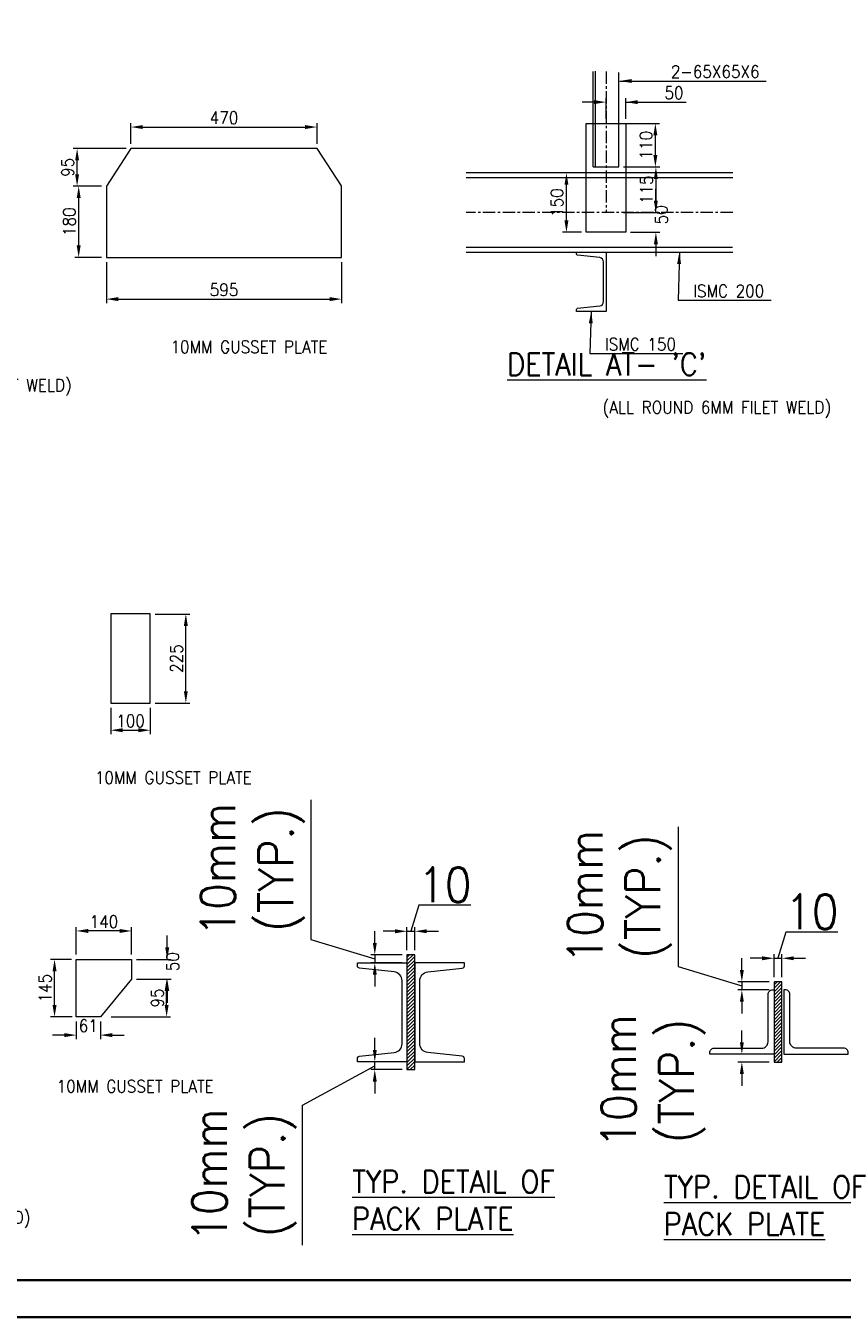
# Model space of a CAD drawing. Header units: millimetres. Extents: x 0 to 1124626, y -157535 to 82123.
# Drawn here: x 510300 to 518551, y 31350 to 44395 of the extents above; entities that cross this region are included whole.
import ezdxf

# ---------------------------------------------------------------- set-up
doc = ezdxf.new("R2010")
doc.units = ezdxf.units.MM
doc.header["$MEASUREMENT"] = 0
doc.linetypes.add('CENTER', pattern=[2, 1.25, -0.25, 0.25, -0.25])
for name, color, linetype, lineweight in [('CN', 253, 'Continuous', 15), ('Dim', 6, 'Continuous', 13), ('PLATE', 190, 'Continuous', 20), ('rSHEET', 2, 'Continuous', 30), ('STR. STEEL', 25, 'Continuous', 18), ('structure', 183, 'Continuous', 15), ('Text', 7, 'Continuous', 15), ('TITLE TEXT', 50, 'Continuous', 18)]:
    doc.layers.add(name, color=color, linetype=linetype, lineweight=lineweight)
doc.styles.add('style1', font='romans.shx', dxfattribs={"width": 0.9, "height": 300})
doc.dimstyles.new('4.0 DIM-1', dxfattribs={"dimscale": 40, "dimtxt": 125, "dimasz": 3, "dimexe": 1, "dimexo": 1.2, "dimgap": 0.8, "dimtad": 1, "dimdec": 0, "dimlfac": 0.25, "dimzin": 1, "dimdsep": 46, "dimtxsty": 'style1', "dimcen": 2, "dimclrd": 8, "dimclre": 8, "dimclrt": 7, "dimadec": 0, "dimazin": 0, "dimtfac": 1, "dimtdec": 0, "dimtofl": 0, "dimtmove": 1, "dimatfit": 3, "dimfxl": 1, "dimtolj": 1, "dimtzin": 0, "dimlwd": 9, "dimlwe": 9, "dimarcsym": 1})
doc.dimstyles.new('Copy of DIM-1', dxfattribs={"dimscale": 40, "dimtxt": 125, "dimasz": 3, "dimexe": 1, "dimexo": 1.2, "dimgap": 0.8, "dimtad": 1, "dimdec": 0, "dimzin": 1, "dimdsep": 46, "dimtxsty": 'style1', "dimcen": 2, "dimclrd": 8, "dimclre": 8, "dimclrt": 7, "dimadec": 0, "dimazin": 0, "dimtfac": 1, "dimtdec": 0, "dimtofl": 0, "dimtmove": 1, "dimatfit": 3, "dimfxl": 1, "dimtolj": 1, "dimtzin": 0, "dimlwd": 9, "dimlwe": 9, "dimarcsym": 1})

# ---------------------------------------------------------------- blocks, each defined once
blk = doc.blocks.new('*D704')
at = {"layer": 'DEFPOINTS', "color": 0, "ltscale": 20, "transparency": 16777216}
for p in [(511114, 42056), (513492, 42056), (513492, 41634)]:
    blk.add_point(p, dxfattribs=at)
at = {"layer": 'Dim', "color": 8, "lineweight": 9, "ltscale": 20, "transparency": 16777216}
for p, q in [((511114, 42008), (511114, 41594)), ((513492, 42008), (513492, 41594)), ((511234, 41634), (513372, 41634))]:
    blk.add_line(p, q, dxfattribs=at)
at = {"layer": 'Dim', "color": 8, "ltscale": 20, "transparency": 16777216}
for points in [[(511234, 41654), (511234, 41614), (511114, 41634)], [(513372, 41614), (513372, 41654), (513492, 41634)]]:
    blk.add_solid(points, dxfattribs=at)
at = {"layer": 'Dim', "color": 7, "ltscale": 20, "transparency": 16777216, "insert": (512303, 41728), "char_height": 125, "attachment_point": 5, "style": 'style1'}
blk.add_mtext('\\A1;595', dxfattribs=at)
blk = doc.blocks.new('*D705')
at = {"layer": 'DEFPOINTS', "color": 0, "ltscale": 20, "transparency": 16777216}
for p in [(510834, 42775), (511114, 42775), (511114, 42056)]:
    blk.add_point(p, dxfattribs=at)
at = {"layer": 'Dim', "color": 8, "lineweight": 9, "ltscale": 20, "transparency": 16777216}
for p, q in [((511066, 42775), (510794, 42775)), ((510834, 42176), (510834, 42655)), ((511066, 42056), (510794, 42056))]:
    blk.add_line(p, q, dxfattribs=at)
at = {"layer": 'Dim', "color": 8, "ltscale": 20, "transparency": 16777216}
for points in [[(510854, 42655), (510814, 42655), (510834, 42775)], [(510814, 42176), (510854, 42176), (510834, 42056)]]:
    blk.add_solid(points, dxfattribs=at)
at = {"layer": 'Dim', "color": 7, "ltscale": 20, "transparency": 16777216, "insert": (510739, 42416), "char_height": 125, "attachment_point": 5, "rotation": 90, "style": 'style1'}
blk.add_mtext('\\A1;180', dxfattribs=at)
blk = doc.blocks.new('*D706')
at = {"layer": 'DEFPOINTS', "color": 0, "ltscale": 20, "transparency": 16777216}
for p in [(510818, 43155), (511362, 43155), (511114, 42775)]:
    blk.add_point(p, dxfattribs=at)
at = {"layer": 'Dim', "color": 8, "lineweight": 9, "ltscale": 20, "transparency": 16777216}
for p, q in [((511314, 43155), (510778, 43155)), ((510818, 42895), (510818, 43035)), ((511066, 42775), (510778, 42775))]:
    blk.add_line(p, q, dxfattribs=at)
at = {"layer": 'Dim', "color": 8, "ltscale": 20, "transparency": 16777216}
for points in [[(510838, 43035), (510798, 43035), (510818, 43155)], [(510798, 42895), (510838, 42895), (510818, 42775)]]:
    blk.add_solid(points, dxfattribs=at)
at = {"layer": 'Dim', "color": 7, "ltscale": 20, "transparency": 16777216, "insert": (510723, 42965), "char_height": 125, "attachment_point": 5, "rotation": 90, "style": 'style1'}
blk.add_mtext('\\A1;95', dxfattribs=at)
blk = doc.blocks.new('*D707')
at = {"layer": 'DEFPOINTS', "color": 0, "ltscale": 20, "transparency": 16777216}
for p in [(513243, 43372), (511362, 43155), (513243, 43155)]:
    blk.add_point(p, dxfattribs=at)
at = {"layer": 'Dim', "color": 8, "lineweight": 9, "ltscale": 20, "transparency": 16777216}
for p, q in [((511362, 43203), (511362, 43412)), ((511482, 43372), (513123, 43372)), ((513243, 43203), (513243, 43412))]:
    blk.add_line(p, q, dxfattribs=at)
at = {"layer": 'Dim', "color": 8, "ltscale": 20, "transparency": 16777216}
for points in [[(511482, 43392), (511482, 43352), (511362, 43372)], [(513123, 43352), (513123, 43392), (513243, 43372)]]:
    blk.add_solid(points, dxfattribs=at)
at = {"layer": 'Dim', "color": 7, "ltscale": 20, "transparency": 16777216, "insert": (512303, 43466), "char_height": 125, "attachment_point": 5, "style": 'style1'}
blk.add_mtext('\\A1;470', dxfattribs=at)
blk = doc.blocks.new('*D720')
at = {"layer": 'DEFPOINTS', "color": 0, "ltscale": 20, "transparency": 16777216}
for p in [(516294, 43408), (516663, 43408), (516294, 42969)]:
    blk.add_point(p, dxfattribs=at)
at = {"layer": 'Dim', "color": 8, "lineweight": 9, "ltscale": 20, "transparency": 16777216}
for p, q in [((516342, 43408), (516703, 43408)), ((516663, 43089), (516663, 43288)), ((516342, 42969), (516703, 42969))]:
    blk.add_line(p, q, dxfattribs=at)
at = {"layer": 'Dim', "color": 8, "ltscale": 20, "transparency": 16777216}
for points in [[(516683, 43288), (516643, 43288), (516663, 43408)], [(516643, 43089), (516683, 43089), (516663, 42969)]]:
    blk.add_solid(points, dxfattribs=at)
at = {"layer": 'Dim', "color": 7, "ltscale": 20, "transparency": 16777216, "insert": (516569, 43189), "char_height": 125, "attachment_point": 5, "rotation": 90, "style": 'style1'}
blk.add_mtext('\\A1;110', dxfattribs=at)
blk = doc.blocks.new('*D721')
at = {"layer": 'DEFPOINTS', "color": 0, "ltscale": 20, "transparency": 16777216}
for p in [(516294, 42969), (516294, 42509), (516668, 42509)]:
    blk.add_point(p, dxfattribs=at)
at = {"layer": 'Dim', "color": 8, "lineweight": 9, "ltscale": 20, "transparency": 16777216}
for p, q in [((516342, 42969), (516708, 42969)), ((516668, 42849), (516668, 42629)), ((516342, 42509), (516708, 42509))]:
    blk.add_line(p, q, dxfattribs=at)
at = {"layer": 'Dim', "color": 8, "ltscale": 20, "transparency": 16777216}
for points in [[(516688, 42849), (516648, 42849), (516668, 42969)], [(516648, 42629), (516688, 42629), (516668, 42509)]]:
    blk.add_solid(points, dxfattribs=at)
at = {"layer": 'Dim', "color": 7, "ltscale": 20, "transparency": 16777216, "insert": (516573, 42739), "char_height": 125, "attachment_point": 5, "rotation": 90, "style": 'style1'}
blk.add_mtext('\\A1;115', dxfattribs=at)
blk = doc.blocks.new('*D722')
at = {"layer": 'DEFPOINTS', "color": 0, "ltscale": 20, "transparency": 16777216}
for p in [(516364, 42509), (516668, 42509), (516364, 42309)]:
    blk.add_point(p, dxfattribs=at)
at = {"layer": 'Dim', "color": 8, "lineweight": 9, "ltscale": 20, "transparency": 16777216}
for p, q in [((516668, 42629), (516668, 42749)), ((516412, 42509), (516708, 42509)), ((516412, 42309), (516708, 42309)), ((516668, 42189), (516668, 42069))]:
    blk.add_line(p, q, dxfattribs=at)
at = {"layer": 'Dim', "color": 8, "ltscale": 20, "transparency": 16777216}
for points in [[(516648, 42629), (516688, 42629), (516668, 42509)], [(516688, 42189), (516648, 42189), (516668, 42309)]]:
    blk.add_solid(points, dxfattribs=at)
at = {"layer": 'Dim', "color": 7, "ltscale": 20, "transparency": 16777216, "insert": (516724, 42486), "char_height": 125, "attachment_point": 5, "rotation": 90, "style": 'style1'}
blk.add_mtext('\\A1;50', dxfattribs=at)
blk = doc.blocks.new('*D723')
at = {"layer": 'DEFPOINTS', "color": 0, "ltscale": 20, "transparency": 16777216}
for p in [(516364, 43624), (516164, 43408), (516364, 43408)]:
    blk.add_point(p, dxfattribs=at)
at = {"layer": 'Dim', "color": 8, "lineweight": 9, "ltscale": 20, "transparency": 16777216}
for p, q in [((516044, 43624), (515924, 43624)), ((516164, 43456), (516164, 43664)), ((516364, 43456), (516364, 43664)), ((516364, 43624), (516974, 43624)), ((516484, 43624), (516604, 43624))]:
    blk.add_line(p, q, dxfattribs=at)
at = {"layer": 'Dim', "color": 8, "ltscale": 20, "transparency": 16777216}
for points in [[(516044, 43604), (516044, 43644), (516164, 43624)], [(516484, 43644), (516484, 43604), (516364, 43624)]]:
    blk.add_solid(points, dxfattribs=at)
at = {"layer": 'Dim', "color": 7, "ltscale": 20, "transparency": 16777216, "insert": (516851, 43718), "char_height": 125, "attachment_point": 5, "style": 'style1'}
blk.add_mtext('\\A1;50', dxfattribs=at)
blk = doc.blocks.new('*D740')
at = {"layer": 'DEFPOINTS', "color": 0, "ltscale": 20, "transparency": 16777216}
for p in [(511158, 37553), (511558, 37553), (511558, 37279)]:
    blk.add_point(p, dxfattribs=at)
at = {"layer": 'Dim', "color": 8, "lineweight": 9, "ltscale": 20, "transparency": 16777216}
for p, q in [((511158, 37505), (511158, 37239)), ((511558, 37505), (511558, 37239)), ((511278, 37279), (511438, 37279))]:
    blk.add_line(p, q, dxfattribs=at)
at = {"layer": 'Dim', "color": 8, "ltscale": 20, "transparency": 16777216}
for points in [[(511278, 37299), (511278, 37259), (511158, 37279)], [(511438, 37259), (511438, 37299), (511558, 37279)]]:
    blk.add_solid(points, dxfattribs=at)
at = {"layer": 'Dim', "color": 7, "ltscale": 20, "transparency": 16777216, "insert": (511358, 37373), "char_height": 125, "attachment_point": 5, "style": 'style1'}
blk.add_mtext('\\A1;100', dxfattribs=at)
blk = doc.blocks.new('*D741')
at = {"layer": 'DEFPOINTS', "color": 0, "ltscale": 20, "transparency": 16777216}
for p in [(511558, 38453), (511917, 38453), (511558, 37553)]:
    blk.add_point(p, dxfattribs=at)
at = {"layer": 'Dim', "color": 8, "lineweight": 9, "ltscale": 20, "transparency": 16777216}
for p, q in [((511606, 38453), (511957, 38453)), ((511917, 37673), (511917, 38333)), ((511606, 37553), (511957, 37553))]:
    blk.add_line(p, q, dxfattribs=at)
at = {"layer": 'Dim', "color": 8, "ltscale": 20, "transparency": 16777216}
for points in [[(511937, 38333), (511897, 38333), (511917, 38453)], [(511897, 37673), (511937, 37673), (511917, 37553)]]:
    blk.add_solid(points, dxfattribs=at)
at = {"layer": 'Dim', "color": 7, "ltscale": 20, "transparency": 16777216, "insert": (511823, 38003), "char_height": 125, "attachment_point": 5, "rotation": 90, "style": 'style1'}
blk.add_mtext('\\A1;225', dxfattribs=at)
blk = doc.blocks.new('*D745')
at = {"layer": 'DEFPOINTS', "color": 0, "ltscale": 20, "transparency": 16777216}
for p in [(515764, 42909), (515964, 42909), (515964, 42309)]:
    blk.add_point(p, dxfattribs=at)
at = {"layer": 'Dim', "color": 8, "lineweight": 9, "ltscale": 20, "transparency": 16777216}
for p, q in [((515916, 42909), (515724, 42909)), ((515764, 42429), (515764, 42789)), ((515916, 42309), (515724, 42309))]:
    blk.add_line(p, q, dxfattribs=at)
at = {"layer": 'Dim', "color": 8, "ltscale": 20, "transparency": 16777216}
for points in [[(515784, 42789), (515744, 42789), (515764, 42909)], [(515744, 42429), (515784, 42429), (515764, 42309)]]:
    blk.add_solid(points, dxfattribs=at)
at = {"layer": 'Dim', "color": 7, "ltscale": 20, "transparency": 16777216, "insert": (515669, 42609), "char_height": 125, "attachment_point": 5, "rotation": 90, "style": 'style1'}
blk.add_mtext('\\A1;150', dxfattribs=at)
blk = doc.blocks.new('*D759')
at = {"layer": 'DEFPOINTS', "color": 0, "ltscale": 20, "transparency": 16777216}
for p in [(510810, 35251), (510810, 34964), (511369, 34964)]:
    blk.add_point(p, dxfattribs=at)
at = {"layer": 'Dim', "color": 8, "lineweight": 9, "ltscale": 20, "transparency": 16777216}
for p, q in [((510810, 35012), (510810, 35291)), ((511249, 35251), (510930, 35251)), ((511369, 35012), (511369, 35291))]:
    blk.add_line(p, q, dxfattribs=at)
at = {"layer": 'Dim', "color": 8, "ltscale": 20, "transparency": 16777216}
for points in [[(510930, 35271), (510930, 35231), (510810, 35251)], [(511249, 35231), (511249, 35271), (511369, 35251)]]:
    blk.add_solid(points, dxfattribs=at)
at = {"layer": 'Dim', "color": 7, "ltscale": 20, "transparency": 16777216, "insert": (511089, 35345), "char_height": 125, "attachment_point": 5, "style": 'style1'}
blk.add_mtext('\\A1;140', dxfattribs=at)
blk = doc.blocks.new('*D760')
at = {"layer": 'DEFPOINTS', "color": 0, "ltscale": 20, "transparency": 16777216}
for p in [(510590, 34964), (510810, 34964), (510816, 34383)]:
    blk.add_point(p, dxfattribs=at)
at = {"layer": 'Dim', "color": 8, "lineweight": 9, "ltscale": 20, "transparency": 16777216}
for p, q in [((510762, 34964), (510550, 34964)), ((510590, 34503), (510590, 34844)), ((510768, 34383), (510550, 34383))]:
    blk.add_line(p, q, dxfattribs=at)
at = {"layer": 'Dim', "color": 8, "ltscale": 20, "transparency": 16777216}
for points in [[(510610, 34844), (510570, 34844), (510590, 34964)], [(510570, 34503), (510610, 34503), (510590, 34383)]]:
    blk.add_solid(points, dxfattribs=at)
at = {"layer": 'Dim', "color": 7, "ltscale": 20, "transparency": 16777216, "insert": (510495, 34673), "char_height": 125, "attachment_point": 5, "rotation": 90, "style": 'style1'}
blk.add_mtext('\\A1;145', dxfattribs=at)
blk = doc.blocks.new('*D761')
at = {"layer": 'DEFPOINTS', "color": 0, "ltscale": 20, "transparency": 16777216}
for p in [(510810, 34383), (511053, 34383), (511053, 34199)]:
    blk.add_point(p, dxfattribs=at)
at = {"layer": 'Dim', "color": 8, "lineweight": 9, "ltscale": 20, "transparency": 16777216}
for p, q in [((510810, 34335), (510810, 34159)), ((511053, 34335), (511053, 34159)), ((510690, 34199), (510570, 34199)), ((511173, 34199), (511293, 34199))]:
    blk.add_line(p, q, dxfattribs=at)
at = {"layer": 'Dim', "color": 8, "ltscale": 20, "transparency": 16777216}
for points in [[(510690, 34179), (510690, 34219), (510810, 34199)], [(511173, 34219), (511173, 34179), (511053, 34199)]]:
    blk.add_solid(points, dxfattribs=at)
at = {"layer": 'Dim', "color": 7, "ltscale": 20, "transparency": 16777216, "insert": (510931, 34293), "char_height": 125, "attachment_point": 5, "style": 'style1'}
blk.add_mtext('\\A1;61', dxfattribs=at)
blk = doc.blocks.new('*D762')
at = {"layer": 'DEFPOINTS', "color": 0, "ltscale": 20, "transparency": 16777216}
for p in [(511369, 34964), (511729, 34964), (511369, 34765)]:
    blk.add_point(p, dxfattribs=at)
at = {"layer": 'Dim', "color": 8, "lineweight": 9, "ltscale": 20, "transparency": 16777216}
for p, q in [((511729, 35084), (511729, 35204)), ((511417, 34964), (511769, 34964)), ((511417, 34765), (511769, 34765)), ((511729, 34645), (511729, 34525))]:
    blk.add_line(p, q, dxfattribs=at)
at = {"layer": 'Dim', "color": 8, "ltscale": 20, "transparency": 16777216}
for points in [[(511709, 35084), (511749, 35084), (511729, 34964)], [(511749, 34645), (511709, 34645), (511729, 34765)]]:
    blk.add_solid(points, dxfattribs=at)
at = {"layer": 'Dim', "color": 7, "ltscale": 20, "transparency": 16777216, "insert": (511785, 34941), "char_height": 125, "attachment_point": 5, "rotation": 90, "style": 'style1'}
blk.add_mtext('\\A1;50', dxfattribs=at)
blk = doc.blocks.new('*D763')
at = {"layer": 'DEFPOINTS', "color": 0, "ltscale": 20, "transparency": 16777216}
for p in [(511369, 34765), (511723, 34765), (511113, 34383)]:
    blk.add_point(p, dxfattribs=at)
at = {"layer": 'Dim', "color": 8, "lineweight": 9, "ltscale": 20, "transparency": 16777216}
for p, q in [((511417, 34765), (511763, 34765)), ((511723, 34503), (511723, 34645)), ((511161, 34383), (511763, 34383))]:
    blk.add_line(p, q, dxfattribs=at)
at = {"layer": 'Dim', "color": 8, "ltscale": 20, "transparency": 16777216}
for points in [[(511743, 34645), (511703, 34645), (511723, 34765)], [(511703, 34503), (511743, 34503), (511723, 34383)]]:
    blk.add_solid(points, dxfattribs=at)
at = {"layer": 'Dim', "color": 7, "ltscale": 20, "transparency": 16777216, "insert": (511629, 34574), "char_height": 125, "attachment_point": 5, "rotation": 90, "style": 'style1'}
blk.add_mtext('\\A1;95', dxfattribs=at)
blk = doc.blocks.new('*D764')
at = {"layer": 'DEFPOINTS', "color": 0, "ltscale": 20, "transparency": 16777216}
for p in [(514152, 35010), (513827, 34930), (514152, 34930)]:
    blk.add_point(p, dxfattribs=at)
at = {"layer": 'Dim', "color": 8, "lineweight": 9, "ltscale": 20, "transparency": 16777216}
for p, q in [((513181, 36576), (513181, 35164)), ((513827, 35130), (513827, 35250)), ((513181, 35164), (513827, 34970)), ((514104, 35010), (513787, 35010)), ((513827, 35010), (513827, 34930)), ((514104, 34930), (513787, 34930)), ((513827, 34810), (513827, 34690))]:
    blk.add_line(p, q, dxfattribs=at)
at = {"layer": 'Dim', "color": 8, "ltscale": 20, "transparency": 16777216}
for points in [[(513807, 35130), (513847, 35130), (513827, 35010)], [(513847, 34810), (513807, 34810), (513827, 34930)]]:
    blk.add_solid(points, dxfattribs=at)
at = {"layer": 'Dim', "color": 7, "ltscale": 20, "transparency": 16777216, "insert": (512592, 35870), "char_height": 350, "attachment_point": 5, "rotation": 90, "style": 'style1'}
blk.add_mtext('\\A1;10mm\\P(TYP.)', dxfattribs=at)
blk = doc.blocks.new('*D765')
at = {"layer": 'DEFPOINTS', "color": 0, "ltscale": 20, "transparency": 16777216}
for p in [(513827, 33930), (514152, 33930), (514152, 33850)]:
    blk.add_point(p, dxfattribs=at)
at = {"layer": 'Dim', "color": 8, "lineweight": 9, "ltscale": 20, "transparency": 16777216}
for p, q in [((513827, 34050), (513827, 34170)), ((514104, 33930), (513787, 33930)), ((513827, 33850), (513827, 33930)), ((513096, 33490), (513827, 33890)), ((514104, 33850), (513787, 33850)), ((513827, 33730), (513827, 33610)), ((513096, 32078), (513096, 33490))]:
    blk.add_line(p, q, dxfattribs=at)
at = {"layer": 'Dim', "color": 8, "ltscale": 20, "transparency": 16777216}
for points in [[(513807, 34050), (513847, 34050), (513827, 33930)], [(513847, 33730), (513807, 33730), (513827, 33850)]]:
    blk.add_solid(points, dxfattribs=at)
at = {"layer": 'Dim', "color": 7, "ltscale": 20, "transparency": 16777216, "insert": (512507, 32784), "char_height": 350, "attachment_point": 5, "rotation": 90, "style": 'style1'}
blk.add_mtext('\\A1;10mm \\P(TYP.)', dxfattribs=at)
blk = doc.blocks.new('*D766')
at = {"layer": 'DEFPOINTS', "color": 0, "ltscale": 20, "transparency": 16777216}
for p in [(514232, 35248), (514152, 35010), (514232, 35010)]:
    blk.add_point(p, dxfattribs=at)
at = {"layer": 'Dim', "color": 8, "lineweight": 9, "ltscale": 20, "transparency": 16777216}
for p, q in [((514271, 35511), (514192, 35248)), ((514798, 35511), (514271, 35511)), ((514032, 35248), (513912, 35248)), ((514152, 35058), (514152, 35288)), ((514152, 35248), (514232, 35248)), ((514232, 35058), (514232, 35288)), ((514352, 35248), (514472, 35248))]:
    blk.add_line(p, q, dxfattribs=at)
at = {"layer": 'Dim', "color": 8, "ltscale": 20, "transparency": 16777216}
for points in [[(514032, 35228), (514032, 35268), (514152, 35248)], [(514352, 35268), (514352, 35228), (514232, 35248)]]:
    blk.add_solid(points, dxfattribs=at)
at = {"layer": 'Dim', "color": 7, "ltscale": 20, "transparency": 16777216, "insert": (514534, 35718), "char_height": 350, "attachment_point": 5, "style": 'style1'}
blk.add_mtext('\\A1;10', dxfattribs=at)
blk = doc.blocks.new('*D767')
at = {"layer": 'DEFPOINTS', "color": 0, "ltscale": 20, "transparency": 16777216}
for p in [(517862, 34737), (517537, 34657), (517862, 34657)]:
    blk.add_point(p, dxfattribs=at)
at = {"layer": 'Dim', "color": 8, "lineweight": 9, "ltscale": 20, "transparency": 16777216}
for p, q in [((516892, 36303), (516892, 34891)), ((517537, 34857), (517537, 34977)), ((516892, 34891), (517537, 34697)), ((517814, 34737), (517497, 34737)), ((517537, 34737), (517537, 34657)), ((517814, 34657), (517497, 34657)), ((517537, 34537), (517537, 34417))]:
    blk.add_line(p, q, dxfattribs=at)
at = {"layer": 'Dim', "color": 8, "ltscale": 20, "transparency": 16777216}
for points in [[(517517, 34857), (517557, 34857), (517537, 34737)], [(517557, 34537), (517517, 34537), (517537, 34657)]]:
    blk.add_solid(points, dxfattribs=at)
at = {"layer": 'Dim', "color": 7, "ltscale": 20, "transparency": 16777216, "insert": (516302, 35597), "char_height": 350, "attachment_point": 5, "rotation": 90, "style": 'style1'}
blk.add_mtext('\\A1;10mm\\P(TYP.)', dxfattribs=at)
blk = doc.blocks.new('*D768')
at = {"layer": 'DEFPOINTS', "color": 0, "ltscale": 20, "transparency": 16777216}
for p in [(517537, 34007), (517862, 34007), (517862, 33927)]:
    blk.add_point(p, dxfattribs=at)
at = {"layer": 'Dim', "color": 8, "lineweight": 9, "ltscale": 20, "transparency": 16777216}
for p, q in [((517537, 34127), (517537, 34247)), ((517814, 34007), (517497, 34007)), ((517814, 33927), (517497, 33927)), ((517537, 33807), (517537, 33687))]:
    blk.add_line(p, q, dxfattribs=at)
at = {"layer": 'Dim', "color": 8, "ltscale": 20, "transparency": 16777216}
for points in [[(517517, 34127), (517557, 34127), (517537, 34007)], [(517557, 33807), (517517, 33807), (517537, 33927)]]:
    blk.add_solid(points, dxfattribs=at)
at = {"layer": 'Dim', "color": 7, "ltscale": 20, "transparency": 16777216, "insert": (516642, 33736), "char_height": 350, "attachment_point": 5, "rotation": 90, "style": 'style1'}
blk.add_mtext('\\A1;10mm \\P(TYP.)', dxfattribs=at)
blk = doc.blocks.new('*D769')
at = {"layer": 'DEFPOINTS', "color": 0, "ltscale": 20, "transparency": 16777216}
for p in [(517942, 34975), (517862, 34737), (517942, 34737)]:
    blk.add_point(p, dxfattribs=at)
at = {"layer": 'Dim', "color": 8, "lineweight": 9, "ltscale": 20, "transparency": 16777216}
for p, q in [((517981, 35238), (517902, 34975)), ((518508, 35238), (517981, 35238)), ((517742, 34975), (517622, 34975)), ((517862, 34785), (517862, 35015)), ((517862, 34975), (517942, 34975)), ((517942, 34785), (517942, 35015)), ((518062, 34975), (518182, 34975))]:
    blk.add_line(p, q, dxfattribs=at)
at = {"layer": 'Dim', "color": 8, "ltscale": 20, "transparency": 16777216}
for points in [[(517742, 34955), (517742, 34995), (517862, 34975)], [(518062, 34995), (518062, 34955), (517942, 34975)]]:
    blk.add_solid(points, dxfattribs=at)
at = {"layer": 'Dim', "color": 7, "ltscale": 20, "transparency": 16777216, "insert": (518245, 35445), "char_height": 350, "attachment_point": 5, "style": 'style1'}
blk.add_mtext('\\A1;10', dxfattribs=at)

msp = doc.modelspace()

# ---------------------------------------------------------------- hatches: boundary and pattern name
at = {"layer": 'PLATE', "ltscale": 20}
h = msp.add_hatch(dxfattribs=at)
h.set_pattern_fill('ANSI31', color=256, scale=200, style=0)
h.set_pattern_definition([(45, (-255769.6, 7488.901), (-17.6776695, 17.6776695), [])])
h.paths.add_polyline_path([(514231.9712, 35010.091), (514151.9712, 35010.091), (514151.9712, 33850.091), (514231.9712, 33850.091)])
h = msp.add_hatch(dxfattribs=at)
h.set_pattern_fill('ANSI31', color=256, scale=200, style=0)
h.set_pattern_definition([(45, (-252059.172, 7565.704), (-17.6776695, 17.6776695), [])])
h.paths.add_polyline_path([(517942.3984, 34737.0288), (517862.3984, 34737.0288), (517862.3984, 33926.8933), (517942.3984, 33926.8933)])

# ---------------------------------------------------------------- linework, layer by layer
at = {"layer": 'CN', "linetype": 'CENTER', "ltscale": 100}
for p, q in [((516164.1794, 43934.4341), (516164.1794, 42509.2705)), ((517445.2614, 42509.2705), (514750.7211, 42509.2705))]:
    msp.add_line(p, q, dxfattribs=at)
at = {"layer": 'Dim', "ltscale": 20}
for points in [[(515964.1794, 43407.7948), (516364.1794, 43407.7948), (516364.1794, 42309.2705), (515964.1794, 42309.2705)], [(512072.7449, 43154.544), (511362.1895, 43154.544), (511113.5701, 42775.2694), (511113.5701, 42056.0197), (512072.7449, 42056.0197), (513491.9198, 42056.0197), (513491.9198, 42779.2694), (513243.3003, 43154.544)], [(511557.9452, 38453.1518), (511157.9452, 38453.1518), (511157.9452, 37553.1518), (511557.9452, 37553.1518)], [(511369.2319, 34963.5062), (511369.2319, 34764.9522), (511052.8579, 34382.798), (510809.6713, 34382.798), (510809.6713, 34963.5062)], [(511369.2319, 34963.5062), (511369.2319, 34764.9522), (511052.8579, 34382.798), (510809.6713, 34382.798), (510809.6713, 34963.5062)]]:
    msp.add_lwpolyline(points, close=True, dxfattribs=at)
at = {"layer": 'PLATE', "ltscale": 20}
for points in [[(514231.9712, 33850.091), (514231.9712, 35010.091), (514151.9712, 35010.091), (514151.9712, 33850.091)], [(517942.3984, 33926.8933), (517942.3984, 34737.0288), (517862.3984, 34737.0288), (517862.3984, 33926.8933)]]:
    msp.add_lwpolyline(points, close=True, dxfattribs=at)
at = {"layer": 'rSHEET'}
msp.add_lwpolyline([(495896.8161, 31349.5566), (535189.7745, 31349.5566), (535189.7745, 59132.4848), (495896.8161, 59132.4848)], close=True, dxfattribs=at)
msp.add_lwpolyline([(496551.6987, 31723.0736), (534534.8919, 31723.0736, 0.4142135624), (534815.5558, 32003.7375), (534815.5558, 58478.3038, 0.4142135624), (534534.8919, 58758.9678), (496551.6987, 58758.9678, 0.4142135624), (496271.0348, 58478.3038), (496271.0348, 32003.7375, 0.4142135624)], format="xyb", close=True, dxfattribs=at)
at = {"layer": 'STR. STEEL', "ltscale": 20}
for points in [[(516164.1794, 41509.2705), (515864.1794, 41509.2705), (515864.1794, 41528.883, -0.383864035), (515875.6414, 41541.6129), (516099.9786, 41565.1917, 0.383864035), (516139.3794, 41608.9507), (516139.3794, 42009.5903, 0.383864035), (516099.9786, 42053.3493), (515875.6414, 42076.9281, -0.383864035), (515864.1794, 42089.658), (515864.1794, 42109.2705), (516164.1794, 42109.2705)], [(514151.9712, 33930.091), (513651.9712, 33930.091), (513651.9712, 33961.8329, -0.383864035), (513673.4626, 33985.7014), (514021.3788, 34022.2689, 0.383864035), (514101.9713, 34111.7759), (514101.9712, 34748.4061, 0.383864035), (514021.3788, 34837.9131), (513673.4626, 34874.4806, -0.383864035), (513651.9712, 34898.3491), (513651.9712, 34930.091), (514151.9712, 34930.091)], [(514231.9712, 33930.091), (514731.9712, 33930.091), (514731.9712, 33961.8329, 0.383864035), (514710.4799, 33985.7014), (514362.5637, 34022.2689, -0.383864035), (514281.9712, 34111.7759), (514281.9712, 34748.4061, -0.383864035), (514362.5637, 34837.9131), (514710.4799, 34874.4806, 0.383864035), (514731.9712, 34898.3491), (514731.9712, 34930.091), (514231.9712, 34930.091)], [(517862.3984, 34006.8933), (517212.3984, 34006.8933), (517212.3984, 34021.8933, -0.4142136016), (517257.3984, 34066.8933), (517737.3984, 34066.8933, 0.4142136016), (517802.3984, 34131.8933), (517802.3983, 34611.8933, -0.4142136016), (517847.3983, 34656.8933), (517862.3983, 34656.8933)], [(517962.3984, 34006.8933), (518612.3984, 34006.8933), (518612.3984, 34021.8933, 0.4142136016), (518567.3984, 34066.8933), (518087.3984, 34066.8933, -0.4142136016), (518022.3984, 34131.8933), (518022.3984, 34611.8933, 0.4142136016), (517977.3984, 34656.8933), (517962.3984, 34656.8933)]]:
    msp.add_lwpolyline(points, format="xyb", close=True, dxfattribs=at)
at = {"layer": 'structure', "color": 2, "ltscale": 20}
for p, q in [((516034.1794, 42969.2705), (516034.1794, 43934.5448)), ((516058.1794, 42969.2705), (516058.1794, 43935.4353)), ((516294.1794, 42969.2705), (516294.1794, 43922.1612)), ((516034.1794, 42969.2705), (516294.1794, 42969.2705)), ((514750.7211, 42861.2705), (517445.2614, 42861.2705)), ((514750.7211, 42157.2705), (517442.2287, 42157.2705)), ((516164.1794, 42109.2705), (517445.2614, 42109.2705))]:
    msp.add_line(p, q, dxfattribs=at)
at = {"layer": 'structure', "ltscale": 20}
for points in [[(515921.5219, 43955.8429, 0.0084, 0.0084, 0), (516122.3419, 43938.1253, 0.0084, 0.0084, 0), (516138.1899, 43878.8059, 0.0084, 0.0084, 0), (516190.1688, 43990.0623, 0.0084, 0.0084, 0), (516206.0168, 43930.7429, 0.0084, 0.0084, 0), (516406.8368, 43913.0253, 0, 0, 0)], [(514750.7211, 42989.2705, 0.02, 0.02, 0), (514750.7211, 42509.2705, 0.02, 0.02, 0), (514613.3472, 42459.2705, 0.02, 0.02, 0), (514888.0949, 42359.2705, 0.02, 0.02, 0), (514750.7211, 42309.2705, 0.02, 0.02, 0), (514750.7211, 41829.2705, 0, 0, 0)], [(517445.2614, 42989.2705, 0.02, 0.02, 0), (517445.2614, 42509.2705, 0.02, 0.02, 0), (517307.8875, 42459.2705, 0.02, 0.02, 0), (517582.6352, 42359.2705, 0.02, 0.02, 0), (517445.2614, 42309.2705, 0.02, 0.02, 0), (517445.2614, 41829.2705, 0, 0, 0)]]:
    msp.add_lwpolyline(points, format="xyseb", dxfattribs=at)
for points in [[(517445.2614, 42909.2705), (514750.7211, 42909.2705)], [(514750.7211, 42109.2705), (517427.6729, 42109.2705)]]:
    msp.add_lwpolyline(points, dxfattribs=at)

# ---------------------------------------------------------------- texts
at = {"layer": 'Dim', "color": 7, "ltscale": 20, "char_height": 125, "attachment_point": 7, "style": 'style1'}
for s, insert in [('\\A1;2-65X65X6', (516819.4123, 43869.3687)), ('\\A1;ISMC 200', (517044.5045, 41653.8727)), ('\\A1;ISMC 150', (516152.9485, 41116.0684)), ('\\A1;(ALL ROUND 6MM FILET WELD) ', (508453.2491, 40660.0655)), ('\\A1;(ALL ROUND 6MM FILET WELD) ', (516129.6443, 40436.3142)), ('\\A1;(ALL ROUND 6MM FILET WELD) ', (508036.1451, 32253.3901))]:
    msp.add_mtext(s, dxfattribs=dict(at, insert=insert))
at = {"layer": 'Text', "ltscale": 20, "char_height": 125, "width": 1577.336222, "attachment_point": 7, "style": 'style1'}
for insert in [(511761.7602, 41088.9739), (510996.958, 36737.6464), (510611.3816, 33619.562)]:
    msp.add_mtext('10MM GUSSET PLATE', dxfattribs=dict(at, insert=insert))
at = {"layer": 'TITLE TEXT', "ltscale": 20, "char_height": 225, "width": 8570.669872, "attachment_point": 1, "style": 'style1'}
for s, insert in [("{\\LDETAIL AT- 'C'}", (515165.4022, 41088.9502)), ('{\\LTYP. DETAIL OF \\PPACK PLATE}', (513598.0056, 32830.9614)), ('{\\LTYP. DETAIL OF \\PPACK PLATE}', (516748.301, 32778.1586))]:
    msp.add_mtext(s, dxfattribs=dict(at, insert=insert))

# ---------------------------------------------------------------- dimensions: what is measured, and where the dimension line sits
at = {"layer": 'Dim', "ltscale": 20}
dim = msp.add_linear_dim(base=(516364.1794, 43623.8011), p1=(516164.1794, 43407.7948), p2=(516364.1794, 43407.7948), dimstyle='4.0 DIM-1', dxfattribs=at)
dim.commit()
dim.dimension.update_dxf_attribs({"geometry": '*D723', "text_midpoint": (516851.0439, 43628.4814), "dimtype": 160})
for base, p1, p2, picture, middle in [((513243.3003, 43371.5651), (511362.1895, 43154.544), (513243.3003, 43154.544), '*D707', (512302.7449, 43466.0651)), ((513491.9198, 41633.9943), (511113.5701, 42056.0197), (513491.9198, 42056.0197), '*D704', (512302.7449, 41728.4943)), ((511557.9452, 37278.5388), (511157.9452, 37553.1518), (511557.9452, 37553.1518), '*D740', (511357.9452, 37373.0388)), ((510809.6713, 35250.5279), (511369.2319, 34963.5062), (510809.6713, 34963.5062), '*D759', (511089.4516, 35345.0279)), ((511052.8579, 34198.7465), (510809.6713, 34382.798), (511052.8579, 34382.798), '*D761', (510931.2646, 34293.2465))]:
    dim = msp.add_linear_dim(base=base, p1=p1, p2=p2, dimstyle='4.0 DIM-1', dxfattribs=at)
    dim.commit()
    dim.dimension.update_dxf_attribs({"geometry": picture, "text_midpoint": middle})
for base, p1, p2, picture, middle in [((516663.0229, 43407.7948), (516294.1794, 42969.2705), (516294.1794, 43407.7948), '*D720', (516568.5229, 43188.5326)), ((510817.5093, 43154.544), (511113.5701, 42775.2694), (511362.1895, 43154.544), '*D706', (510723.0093, 42964.9067)), ((516667.5455, 42509.2705), (516294.1794, 42969.2705), (516294.1794, 42509.2705), '*D721', (516573.0455, 42739.2705)), ((515763.6115, 42909.2705), (515964.1794, 42309.2705), (515964.1794, 42909.2705), '*D745', (515669.1115, 42609.2705)), ((510833.8062, 42775.2694), (511113.5701, 42056.0197), (511113.5701, 42775.2694), '*D705', (510739.3062, 42415.6446)), ((516667.5455, 42509.2705), (516364.1794, 42309.2705), (516364.1794, 42509.2705), '*D722', (516723.5455, 42486.4205)), ((511917.1653, 38453.1518), (511557.9452, 37553.1518), (511557.9452, 38453.1518), '*D741', (511822.6653, 38003.1518)), ((511728.8961, 34963.5062), (511369.2319, 34764.9522), (511369.2319, 34963.5062), '*D762', (511784.8961, 34941.3793)), ((510589.9367, 34963.5062), (510815.9847, 34382.798), (510809.6713, 34963.5062), '*D760', (510495.4367, 34673.1521))]:
    dim = msp.add_linear_dim(base=base, p1=p1, p2=p2, angle=90, dimstyle='4.0 DIM-1', dxfattribs=at)
    dim.commit()
    dim.dimension.update_dxf_attribs({"geometry": picture, "text_midpoint": middle})
for base, p1, p2, picture, middle in [((513826.8844, 34930.091), (514151.9712, 35010.091), (514151.9712, 34930.091), '*D764', (512591.5511, 35195.7911)), ((517537.3116, 34657.0288), (517862.3984, 34737.0288), (517862.3984, 34657.0288), '*D767', (516301.9782, 34922.7289))]:
    dim = msp.add_linear_dim(base=base, p1=p1, p2=p2, angle=90, text='10mm\\P(TYP.)', dimstyle='Copy of DIM-1', override={"dimtxt": 125}, dxfattribs=at)
    dim.commit()
    dim.dimension.update_dxf_attribs({"geometry": picture, "text_midpoint": middle})
for base, p1, p2, picture, middle in [((514231.9712, 35248.4264), (514151.9712, 35010.091), (514231.9712, 35010.091), '*D766', (514302.8713, 35718.4264)), ((517942.3984, 34975.3641), (517862.3984, 34737.0288), (517942.3984, 34737.0288), '*D769', (518013.2984, 35445.3641))]:
    dim = msp.add_linear_dim(base=base, p1=p1, p2=p2, text='10', dimstyle='Copy of DIM-1', override={"dimtxt": 125}, dxfattribs=at)
    dim.commit()
    dim.dimension.update_dxf_attribs({"geometry": picture, "text_midpoint": middle})
dim = msp.add_linear_dim(base=(511723.074, 34764.9522), p1=(511113.1886, 34382.798), p2=(511369.2319, 34764.9522), angle=90, text='95', dimstyle='4.0 DIM-1', dxfattribs=at)
dim.commit()
dim.dimension.update_dxf_attribs({"geometry": '*D763', "text_midpoint": (511628.574, 34573.8751)})
for base, p1, p2, picture, middle in [((517537.3115, 34006.8933), (517862.3984, 33926.8933), (517862.3984, 34006.8933), '*D768', (517231.653, 33735.7546)), ((513826.8844, 33930.091), (514151.9712, 33850.091), (514151.9712, 33930.091), '*D765', (513096.259, 33458.388))]:
    dim = msp.add_linear_dim(base=base, p1=p1, p2=p2, angle=270, text='10mm \\P(TYP.)', dimstyle='Copy of DIM-1', override={"dimtxt": 125}, dxfattribs=at)
    dim.commit()
    dim.dimension.update_dxf_attribs({"geometry": picture, "text_midpoint": middle, "dimtype": 160})

# ---------------------------------------------------------------- leaders
at = {"layer": 'Dim', "ltscale": 20, "annotation_type": 0, "has_hookline": 1, "hookline_direction": 0}
for points, text_width in [([(516302.652, 43837.3687), (516787.4123, 43837.3687)], 964.2857), ([(516905.7354, 42109.2705), (516892.5045, 41621.8727), (517012.5045, 41621.8727)], 787.5), ([(516014.1794, 41509.2705), (516000.9485, 41084.0684), (516120.9485, 41084.0684)], 787.5)]:
    msp.add_leader(points, dimstyle='Copy of DIM-1', override={"dimasz": 3}, dxfattribs=dict(at, text_width=text_width))

doc.saveas('drawing.dxf')
